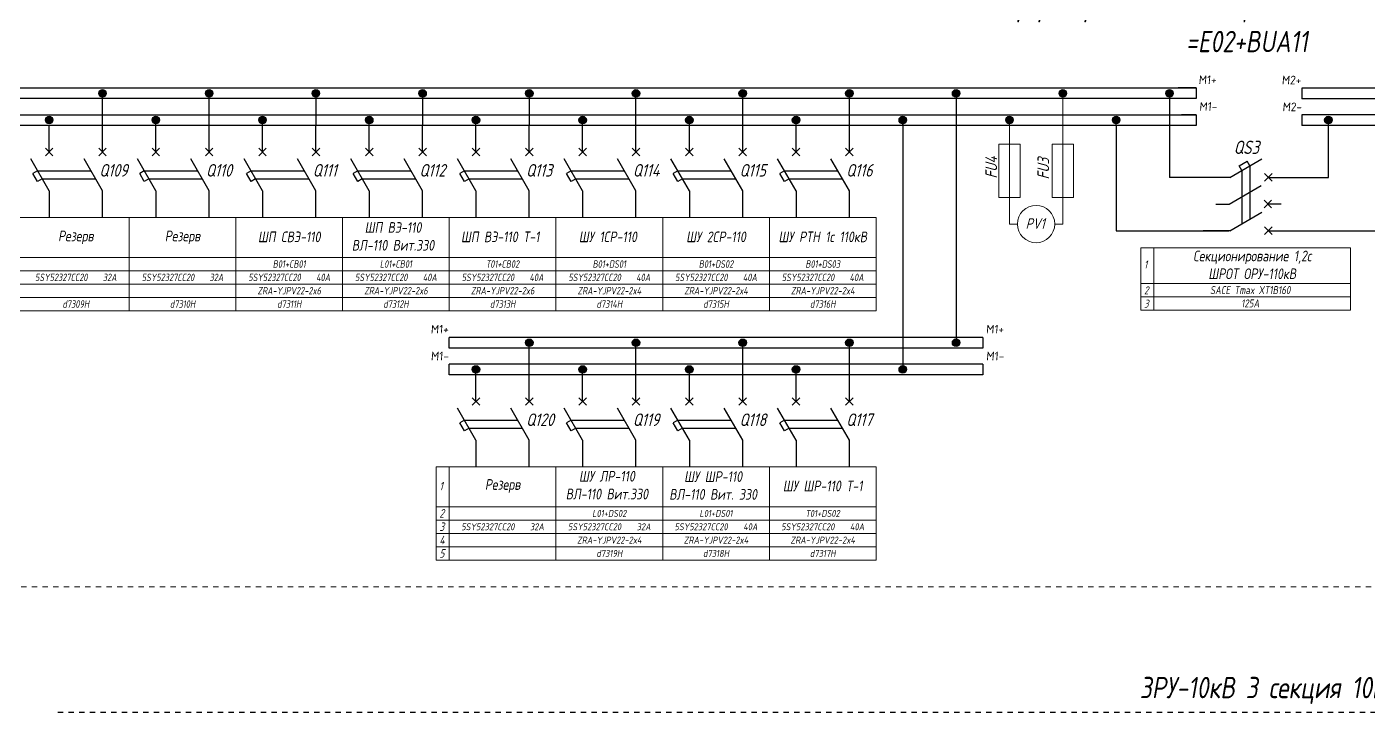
# Model space of a CAD drawing. Header units: millimetres. Extents: x 2704 to 4357, y 2919 to 4427.
# Drawn here: x 3236.1 to 3487.6, y 3059 to 3187.4 of the extents above; entities that cross this region are included whole.
import ezdxf

# ---------------------------------------------------------------- set-up
doc = ezdxf.new("R2010")
doc.units = ezdxf.units.MM
doc.linetypes.add('JIS_02_1.0', pattern=[2, 1, -1])
doc.styles.add('eskdw', font='', dxfattribs={"oblique": 10})
doc.styles.get("Standard").update_dxf_attribs({"font": '', "oblique": 10, "height": 2.5})
doc.styles.add('Гост', font='', dxfattribs={"oblique": 10, "height": 1.4})
doc.styles.add('Шины', font='', dxfattribs={"oblique": 5, "height": 1.2})
doc.styles.get('eskdw').set_extended_font_data('GOST type A')
doc.styles.get('Standard').set_extended_font_data('GOST type A')
doc.styles.get('Гост').set_extended_font_data('GOST type A')
doc.styles.get('Шины').set_extended_font_data('GOST type B')

msp = doc.modelspace()

# ---------------------------------------------------------------- hatches: boundary and pattern name
for points in [[(3251.02, 3174.95, 1), (3249.62, 3174.95, 1)], [(3251.02, 3174.95, 1), (3249.62, 3174.95, 1)], [(3271.02, 3174.95, 1), (3269.62, 3174.95, 1)], [(3271.02, 3174.95, 1), (3269.62, 3174.95, 1)], [(3291.02, 3174.95, 1), (3289.62, 3174.95, 1)], [(3291.02, 3174.95, 1), (3289.62, 3174.95, 1)], [(3311.02, 3174.95, 1), (3309.62, 3174.95, 1)], [(3311.02, 3174.95, 1), (3309.62, 3174.95, 1)], [(3331.02, 3174.95, 1), (3329.62, 3174.95, 1)], [(3331.02, 3174.95, 1), (3329.62, 3174.95, 1)], [(3351.02, 3174.95, 1), (3349.62, 3174.95, 1)], [(3351.02, 3174.95, 1), (3349.62, 3174.95, 1)], [(3371.02, 3174.95, 1), (3369.62, 3174.95, 1)], [(3391.02, 3174.95, 1), (3389.62, 3174.95, 1)], [(3391.02, 3174.95, 1), (3389.62, 3174.95, 1)], [(3411.02, 3174.95, 1), (3409.62, 3174.95, 1)], [(3431.02, 3174.95, 1), (3429.62, 3174.95, 1)], [(3431.02, 3174.95, 1), (3429.62, 3174.95, 1)], [(3431.02, 3174.95, 1), (3429.62, 3174.95, 1)], [(3451.02, 3174.95, 1), (3449.62, 3174.95, 1)], [(3241.02, 3169.95, 1), (3239.62, 3169.95, 1)], [(3241.02, 3169.95, 1), (3239.62, 3169.95, 1)], [(3241.02, 3169.95, 1), (3239.62, 3169.95, 1)], [(3261.02, 3169.95, 1), (3259.62, 3169.95, 1)], [(3261.02, 3169.95, 1), (3259.62, 3169.95, 1)], [(3261.02, 3169.95, 1), (3259.62, 3169.95, 1)], [(3281.02, 3169.95, 1), (3279.62, 3169.95, 1)], [(3281.02, 3169.95, 1), (3279.62, 3169.95, 1)], [(3281.02, 3169.95, 1), (3279.62, 3169.95, 1)], [(3301.02, 3169.95, 1), (3299.62, 3169.95, 1)], [(3301.02, 3169.95, 1), (3299.62, 3169.95, 1)], [(3321.02, 3169.95, 1), (3319.62, 3169.95, 1)], [(3321.02, 3169.95, 1), (3319.62, 3169.95, 1)], [(3341.02, 3169.95, 1), (3339.62, 3169.95, 1)], [(3341.02, 3169.95, 1), (3339.62, 3169.95, 1)], [(3361.02, 3169.95, 1), (3359.62, 3169.95, 1)], [(3361.02, 3169.95, 1), (3359.62, 3169.95, 1)], [(3381.02, 3169.95, 1), (3379.62, 3169.95, 1)], [(3381.02, 3169.95, 1), (3379.62, 3169.95, 1)], [(3401.02, 3169.95, 1), (3399.62, 3169.95, 1)], [(3421.02, 3169.95, 1), (3419.62, 3169.95, 1)], [(3421.02, 3169.95, 1), (3419.62, 3169.95, 1)], [(3421.02, 3169.95, 1), (3419.62, 3169.95, 1)], [(3421.02, 3169.95, 1), (3419.62, 3169.95, 1)], [(3441.02, 3169.95, 1), (3439.62, 3169.95, 1)], [(3441.02, 3169.95, 1), (3439.62, 3169.95, 1)], [(3480.81, 3169.95, 1), (3479.41, 3169.95, 1)], [(3480.81, 3169.95, 1), (3479.41, 3169.95, 1)], [(3331.02, 3128.21, 1), (3329.62, 3128.21, 1)], [(3351.02, 3128.21, 1), (3349.62, 3128.21, 1)], [(3371.02, 3128.21, 1), (3369.62, 3128.21, 1)], [(3391.02, 3128.21, 1), (3389.62, 3128.21, 1)], [(3411.02, 3128.21, 1), (3409.62, 3128.21, 1)], [(3321.02, 3123.21, 1), (3319.62, 3123.21, 1)], [(3341.02, 3123.21, 1), (3339.62, 3123.21, 1)], [(3361.02, 3123.21, 1), (3359.62, 3123.21, 1)], [(3381.02, 3123.21, 1), (3379.62, 3123.21, 1)], [(3401.02, 3123.21, 1), (3399.62, 3123.21, 1)]]:
    msp.add_hatch(color=256).paths.add_polyline_path(points)

# ---------------------------------------------------------------- linework, layer by layer
for p, q in [((3075.33, 3175.96), (3455.32, 3175.96)), ((3455.32, 3175.96), (3451.97, 3175.96)), ((3455.32, 3175.96), (3455.32, 3173.96)), ((3855.1, 3175.95), (3475.11, 3175.95)), ((3475.11, 3175.95), (3475.11, 3173.95)), ((3455.32, 3173.96), (3075.33, 3173.96)), ((3250.32, 3168.95), (3250.32, 3174.95)), ((3250.32, 3168.95), (3250.32, 3174.95)), ((3250.32, 3168.95), (3250.32, 3174.95)), ((3270.32, 3168.95), (3270.32, 3174.95)), ((3270.32, 3168.95), (3270.32, 3174.95)), ((3270.32, 3168.95), (3270.32, 3174.95)), ((3290.32, 3174.95), (3290.32, 3168.95)), ((3310.32, 3174.95), (3310.32, 3168.95)), ((3330.32, 3174.95), (3330.32, 3168.95)), ((3350.32, 3168.95), (3350.32, 3174.95)), ((3350.32, 3168.95), (3350.32, 3174.95)), ((3350.32, 3168.95), (3350.32, 3174.95)), ((3370.32, 3168.95), (3370.32, 3174.95)), ((3370.32, 3168.95), (3370.32, 3174.95)), ((3370.32, 3168.95), (3370.32, 3174.95)), ((3390.32, 3168.95), (3390.32, 3174.95)), ((3390.32, 3168.95), (3390.32, 3174.95)), ((3390.32, 3168.95), (3390.32, 3174.95)), ((3410.32, 3174.95), (3410.32, 3128.21)), ((3450.32, 3174.95), (3450.32, 3159.21)), ((3455.32, 3173.96), (3451.97, 3173.96)), ((3855.1, 3173.95), (3475.11, 3173.95)), ((3075.33, 3170.96), (3455.32, 3170.96)), ((3455.32, 3170.96), (3452.55, 3170.96)), ((3455.32, 3170.96), (3455.32, 3168.96)), ((3455.32, 3170.96), (3455.32, 3168.96)), ((3855.1, 3170.95), (3475.11, 3170.95)), ((3475.11, 3170.95), (3475.11, 3168.95)), ((3455.32, 3168.96), (3075.33, 3168.96)), ((3240.32, 3163.95), (3240.32, 3168.95)), ((3250.32, 3163.95), (3250.32, 3168.95)), ((3250.32, 3163.95), (3250.32, 3168.95)), ((3260.32, 3163.95), (3260.32, 3169.95)), ((3270.32, 3163.95), (3270.32, 3168.95)), ((3270.32, 3163.95), (3270.32, 3168.95)), ((3280.32, 3163.95), (3280.32, 3169.95)), ((3280.32, 3168.95), (3280.32, 3169.95)), ((3280.32, 3168.95), (3280.32, 3169.95)), ((3290.32, 3163.95), (3290.32, 3168.95)), ((3290.32, 3163.95), (3290.32, 3168.95)), ((3300.32, 3163.95), (3300.32, 3169.95)), ((3300.32, 3168.95), (3300.32, 3169.95)), ((3300.32, 3168.95), (3300.32, 3169.95)), ((3310.32, 3163.95), (3310.32, 3168.95)), ((3310.32, 3163.95), (3310.32, 3168.95)), ((3320.32, 3168.95), (3320.32, 3169.95)), ((3320.32, 3168.95), (3320.32, 3169.95)), ((3320.32, 3163.95), (3320.32, 3168.95)), ((3330.32, 3163.95), (3330.32, 3168.95)), ((3330.32, 3163.95), (3330.32, 3168.95)), ((3340.32, 3168.95), (3340.32, 3169.95)), ((3340.32, 3168.95), (3340.32, 3169.95)), ((3340.32, 3163.95), (3340.32, 3168.95)), ((3350.32, 3163.95), (3350.32, 3168.95)), ((3350.32, 3163.95), (3350.32, 3168.95)), ((3360.32, 3168.95), (3360.32, 3169.95)), ((3360.32, 3168.95), (3360.32, 3169.95)), ((3360.32, 3163.95), (3360.32, 3168.95)), ((3370.32, 3163.95), (3370.32, 3168.95)), ((3370.32, 3163.95), (3370.32, 3168.95)), ((3380.32, 3168.95), (3380.32, 3169.95)), ((3380.32, 3168.95), (3380.32, 3169.95)), ((3380.32, 3168.95), (3380.32, 3169.25)), ((3380.32, 3163.95), (3380.32, 3168.95)), ((3390.32, 3163.95), (3390.32, 3168.95)), ((3390.32, 3163.95), (3390.32, 3168.95)), ((3400.32, 3168.95), (3400.32, 3169.95)), ((3400.32, 3168.95), (3400.32, 3169.95)), ((3400.32, 3169.95), (3400.32, 3123.21)), ((3420.32, 3168.95), (3420.32, 3169.95)), ((3420.32, 3168.95), (3420.32, 3169.95)), ((3420.32, 3168.95), (3420.32, 3169.95)), ((3440.32, 3168.95), (3440.32, 3169.95)), ((3440.32, 3168.95), (3440.32, 3169.95)), ((3440.32, 3168.95), (3440.32, 3149.21)), ((3455.32, 3168.96), (3452.55, 3168.96)), ((3855.1, 3168.95), (3475.11, 3168.95)), ((3480.11, 3159.21), (3480.11, 3169.95)), ((3480.11, 3168.95), (3480.11, 3169.95)), ((3480.11, 3168.95), (3480.11, 3169.95)), ((3239.62, 3163.24), (3241.03, 3164.66)), ((3241.03, 3163.24), (3239.62, 3164.66)), ((3249.62, 3163.24), (3251.03, 3164.66)), ((3251.03, 3163.24), (3249.62, 3164.66)), ((3259.62, 3163.24), (3261.03, 3164.66)), ((3261.03, 3163.24), (3259.62, 3164.66)), ((3269.62, 3163.24), (3271.03, 3164.66)), ((3271.03, 3163.24), (3269.62, 3164.66)), ((3279.62, 3163.24), (3281.03, 3164.66)), ((3281.03, 3163.24), (3279.62, 3164.66)), ((3289.62, 3163.24), (3291.03, 3164.66)), ((3291.03, 3163.24), (3289.62, 3164.66)), ((3299.62, 3163.24), (3301.03, 3164.66)), ((3301.03, 3163.24), (3299.62, 3164.66)), ((3309.62, 3163.24), (3311.03, 3164.66)), ((3311.03, 3163.24), (3309.62, 3164.66)), ((3319.61, 3163.24), (3321.03, 3164.66)), ((3321.03, 3163.24), (3319.61, 3164.66)), ((3329.61, 3163.24), (3331.03, 3164.66)), ((3331.03, 3163.24), (3329.61, 3164.66)), ((3339.61, 3163.24), (3341.03, 3164.66)), ((3341.03, 3163.24), (3339.61, 3164.66)), ((3349.61, 3163.24), (3351.03, 3164.66)), ((3351.03, 3163.24), (3349.61, 3164.66)), ((3359.61, 3163.24), (3361.03, 3164.66)), ((3361.03, 3163.24), (3359.61, 3164.66)), ((3369.61, 3163.24), (3371.03, 3164.66)), ((3371.03, 3163.24), (3369.61, 3164.66)), ((3379.61, 3163.24), (3381.03, 3164.66)), ((3381.03, 3163.24), (3379.61, 3164.66)), ((3389.61, 3163.24), (3391.03, 3164.66)), ((3391.03, 3163.24), (3389.61, 3164.66)), ((3240.32, 3156.71), (3236.86, 3162.71)), ((3238.16, 3160.46), (3237.29, 3159.96)), ((3238.16, 3160.46), (3248.16, 3160.46)), ((3250.32, 3156.71), (3246.86, 3162.71)), ((3247.72, 3161.21), (3247.72, 3161.21)), ((3260.32, 3156.71), (3256.86, 3162.71)), ((3258.16, 3160.46), (3257.29, 3159.96)), ((3258.16, 3160.46), (3268.16, 3160.46)), ((3270.32, 3156.71), (3266.86, 3162.71)), ((3267.72, 3161.21), (3267.72, 3161.21)), ((3280.32, 3156.71), (3276.86, 3162.71)), ((3278.16, 3160.46), (3277.29, 3159.96)), ((3278.16, 3160.46), (3288.16, 3160.46)), ((3290.32, 3156.71), (3286.86, 3162.71)), ((3287.72, 3161.21), (3287.72, 3161.21)), ((3300.32, 3156.71), (3296.86, 3162.71)), ((3298.16, 3160.46), (3297.29, 3159.96)), ((3298.16, 3160.46), (3308.16, 3160.46)), ((3310.32, 3156.71), (3306.86, 3162.71)), ((3307.72, 3161.21), (3307.72, 3161.21)), ((3320.32, 3156.71), (3316.86, 3162.71)), ((3318.16, 3160.46), (3317.29, 3159.96)), ((3318.16, 3160.46), (3328.16, 3160.46)), ((3330.32, 3156.71), (3326.86, 3162.71)), ((3327.72, 3161.21), (3327.72, 3161.21)), ((3340.32, 3156.71), (3336.86, 3162.71)), ((3338.16, 3160.46), (3337.29, 3159.96)), ((3338.16, 3160.46), (3348.16, 3160.46)), ((3350.32, 3156.71), (3346.86, 3162.71)), ((3347.72, 3161.21), (3347.72, 3161.21)), ((3360.32, 3156.71), (3356.86, 3162.71)), ((3358.16, 3160.46), (3357.29, 3159.96)), ((3358.16, 3160.46), (3368.16, 3160.46)), ((3370.32, 3156.71), (3366.86, 3162.71)), ((3367.72, 3161.21), (3367.72, 3161.21)), ((3380.32, 3156.71), (3376.86, 3162.71)), ((3378.16, 3160.46), (3377.29, 3159.96)), ((3378.16, 3160.46), (3388.16, 3160.46)), ((3390.32, 3156.71), (3386.86, 3162.71)), ((3387.72, 3161.21), (3387.72, 3161.21)), ((3461.6, 3159.21), (3467.6, 3162.68)), ((3463.35, 3161.38), (3464.85, 3162.25)), ((3463.85, 3160.51), (3463.35, 3161.38)), ((3463.85, 3160.51), (3463.85, 3150.51)), ((3465.35, 3161.38), (3464.85, 3162.25)), ((3465.35, 3161.38), (3465.35, 3151.38)), ((3466.1, 3161.81), (3466.1, 3161.81)), ((3466.1, 3161.81), (3466.1, 3161.81)), ((3238.16, 3158.46), (3237.29, 3159.96)), ((3239.02, 3158.96), (3238.16, 3158.46)), ((3239.02, 3158.96), (3249.02, 3158.96)), ((3258.16, 3158.46), (3257.29, 3159.96)), ((3259.02, 3158.96), (3258.16, 3158.46)), ((3259.02, 3158.96), (3269.02, 3158.96)), ((3278.16, 3158.46), (3277.29, 3159.96)), ((3279.02, 3158.96), (3278.16, 3158.46)), ((3279.02, 3158.96), (3289.02, 3158.96)), ((3298.16, 3158.46), (3297.29, 3159.96)), ((3299.02, 3158.96), (3298.16, 3158.46)), ((3299.02, 3158.96), (3309.02, 3158.96)), ((3318.16, 3158.46), (3317.29, 3159.96)), ((3319.02, 3158.96), (3318.16, 3158.46)), ((3319.02, 3158.96), (3329.02, 3158.96)), ((3338.16, 3158.46), (3337.29, 3159.96)), ((3339.02, 3158.96), (3338.16, 3158.46)), ((3339.02, 3158.96), (3349.02, 3158.96)), ((3358.16, 3158.46), (3357.29, 3159.96)), ((3359.02, 3158.96), (3358.16, 3158.46)), ((3359.02, 3158.96), (3369.02, 3158.96)), ((3378.16, 3158.46), (3377.29, 3159.96)), ((3379.02, 3158.96), (3378.16, 3158.46)), ((3379.02, 3158.96), (3389.02, 3158.96)), ((3456.6, 3159.21), (3450.32, 3159.21)), ((3461.6, 3159.21), (3456.6, 3159.21)), ((3468.13, 3159.92), (3469.54, 3158.51)), ((3468.13, 3158.51), (3469.54, 3159.92)), ((3468.83, 3159.21), (3473.83, 3159.21)), ((3472.56, 3159.21), (3477.56, 3159.21)), ((3477.56, 3159.21), (3480.11, 3159.21)), ((3240.32, 3156.71), (3240.32, 3151.71)), ((3250.32, 3151.71), (3250.32, 3156.71)), ((3260.32, 3156.71), (3260.32, 3151.71)), ((3270.32, 3151.71), (3270.32, 3156.71)), ((3280.32, 3156.71), (3280.32, 3151.71)), ((3290.32, 3151.71), (3290.32, 3156.71)), ((3300.32, 3156.71), (3300.32, 3151.71)), ((3310.32, 3151.71), (3310.32, 3156.71)), ((3320.32, 3156.71), (3320.32, 3151.71)), ((3330.32, 3151.71), (3330.32, 3156.71)), ((3340.32, 3156.71), (3340.32, 3151.71)), ((3350.32, 3151.71), (3350.32, 3156.71)), ((3360.32, 3156.71), (3360.32, 3151.71)), ((3370.32, 3151.71), (3370.32, 3156.71)), ((3380.32, 3156.71), (3380.32, 3151.71)), ((3390.32, 3151.71), (3390.32, 3156.71)), ((3461.51, 3154.21), (3467.51, 3157.68)), ((3459.01, 3154.21), (3461.51, 3154.21)), ((3468.04, 3154.92), (3469.45, 3153.51)), ((3468.04, 3153.51), (3469.45, 3154.92)), ((3471.25, 3154.21), (3468.75, 3154.21)), ((3461.6, 3149.21), (3467.6, 3152.68)), ((3466.1, 3151.81), (3466.1, 3151.81)), ((3440.32, 3149.21), (3461.43, 3149.21)), ((3461.6, 3149.21), (3456.6, 3149.21)), ((3468.13, 3149.92), (3469.54, 3148.51)), ((3468.13, 3148.51), (3469.54, 3149.92)), ((3468.83, 3149.21), (3473.83, 3149.21)), ((3468.83, 3149.21), (3473.83, 3149.21)), ((3472.56, 3149.21), (3487.56, 3149.21)), ((3487.56, 3149.21), (3490.11, 3149.21)), ((3415.32, 3129.21), (3315.33, 3129.21)), ((3315.33, 3127.21), (3315.33, 3129.21)), ((3330.32, 3122.21), (3330.32, 3128.21)), ((3330.32, 3122.21), (3330.32, 3128.21)), ((3330.32, 3122.21), (3330.32, 3128.21)), ((3330.32, 3122.21), (3330.32, 3128.21)), ((3330.32, 3122.21), (3330.32, 3128.21)), ((3330.32, 3122.21), (3330.32, 3128.21)), ((3350.32, 3122.21), (3350.32, 3128.21)), ((3350.32, 3122.21), (3350.32, 3128.21)), ((3350.32, 3122.21), (3350.32, 3128.21)), ((3370.32, 3122.21), (3370.32, 3128.21)), ((3370.32, 3122.21), (3370.32, 3128.21)), ((3370.32, 3122.21), (3370.32, 3128.21)), ((3390.32, 3122.21), (3390.32, 3128.21)), ((3390.32, 3122.21), (3390.32, 3128.21)), ((3390.32, 3122.21), (3390.32, 3128.21)), ((3415.32, 3129.21), (3415.32, 3127.21)), ((3415.32, 3127.21), (3315.33, 3127.21)), ((3415.32, 3124.21), (3315.33, 3124.21)), ((3315.33, 3122.21), (3315.33, 3124.21)), ((3320.32, 3122.21), (3320.32, 3123.21)), ((3320.32, 3122.21), (3320.32, 3123.21)), ((3340.32, 3122.21), (3340.32, 3123.21)), ((3340.32, 3122.21), (3340.32, 3123.21)), ((3360.32, 3122.21), (3360.32, 3123.21)), ((3360.32, 3122.21), (3360.32, 3123.21)), ((3380.32, 3122.21), (3380.32, 3123.21)), ((3380.32, 3122.21), (3380.32, 3123.21)), ((3415.32, 3124.21), (3415.32, 3122.21)), ((3415.32, 3122.21), (3315.33, 3122.21)), ((3415.32, 3122.21), (3315.33, 3122.21)), ((3320.32, 3117.21), (3320.32, 3122.21)), ((3330.32, 3117.21), (3330.32, 3122.21)), ((3330.32, 3117.21), (3330.32, 3122.21)), ((3340.32, 3117.21), (3340.32, 3122.21)), ((3350.32, 3117.21), (3350.32, 3122.21)), ((3350.32, 3117.21), (3350.32, 3122.21)), ((3360.32, 3117.21), (3360.32, 3122.21)), ((3370.32, 3117.21), (3370.32, 3122.21)), ((3370.32, 3117.21), (3370.32, 3122.21)), ((3380.32, 3117.21), (3380.32, 3122.21)), ((3390.32, 3117.21), (3390.32, 3122.21)), ((3390.32, 3117.21), (3390.32, 3122.21)), ((3319.62, 3116.5), (3321.03, 3117.91)), ((3321.03, 3116.5), (3319.62, 3117.91)), ((3329.62, 3116.5), (3331.03, 3117.91)), ((3331.03, 3116.5), (3329.62, 3117.91)), ((3339.62, 3116.5), (3341.03, 3117.91)), ((3341.03, 3116.5), (3339.62, 3117.91)), ((3349.62, 3116.5), (3351.03, 3117.91)), ((3351.03, 3116.5), (3349.62, 3117.91)), ((3359.62, 3116.5), (3361.03, 3117.91)), ((3361.03, 3116.5), (3359.62, 3117.91)), ((3369.62, 3116.5), (3371.03, 3117.91)), ((3371.03, 3116.5), (3369.62, 3117.91)), ((3379.62, 3116.5), (3381.03, 3117.91)), ((3381.03, 3116.5), (3379.62, 3117.91)), ((3389.62, 3116.5), (3391.03, 3117.91)), ((3391.03, 3116.5), (3389.62, 3117.91)), ((3320.32, 3109.97), (3316.86, 3115.97)), ((3330.32, 3109.97), (3326.86, 3115.97)), ((3340.32, 3109.97), (3336.86, 3115.97)), ((3350.32, 3109.97), (3346.86, 3115.97)), ((3360.32, 3109.97), (3356.86, 3115.97)), ((3370.32, 3109.97), (3366.86, 3115.97)), ((3380.32, 3109.97), (3376.86, 3115.97)), ((3390.32, 3109.97), (3386.86, 3115.97)), ((3318.16, 3113.72), (3317.29, 3113.22)), ((3318.16, 3111.72), (3317.29, 3113.22)), ((3318.16, 3113.72), (3328.16, 3113.72)), ((3327.73, 3114.47), (3327.73, 3114.47)), ((3338.16, 3113.72), (3337.29, 3113.22)), ((3338.16, 3111.72), (3337.29, 3113.22)), ((3338.16, 3113.72), (3348.16, 3113.72)), ((3347.73, 3114.47), (3347.73, 3114.47)), ((3358.16, 3113.72), (3357.29, 3113.22)), ((3358.16, 3111.72), (3357.29, 3113.22)), ((3358.16, 3113.72), (3368.16, 3113.72)), ((3367.73, 3114.47), (3367.73, 3114.47)), ((3378.16, 3113.72), (3377.29, 3113.22)), ((3378.16, 3111.72), (3377.29, 3113.22)), ((3378.16, 3113.72), (3388.16, 3113.72)), ((3387.73, 3114.47), (3387.73, 3114.47)), ((3319.03, 3112.22), (3318.16, 3111.72)), ((3319.03, 3112.22), (3329.03, 3112.22)), ((3339.03, 3112.22), (3338.16, 3111.72)), ((3339.03, 3112.22), (3349.03, 3112.22)), ((3359.03, 3112.22), (3358.16, 3111.72)), ((3359.03, 3112.22), (3369.03, 3112.22)), ((3379.03, 3112.22), (3378.16, 3111.72)), ((3379.03, 3112.22), (3389.03, 3112.22)), ((3320.32, 3109.97), (3320.32, 3104.97)), ((3330.32, 3104.97), (3330.32, 3109.97)), ((3340.32, 3109.97), (3340.32, 3104.97)), ((3350.32, 3104.97), (3350.32, 3109.97)), ((3360.32, 3109.97), (3360.32, 3104.97)), ((3370.32, 3104.97), (3370.32, 3109.97)), ((3380.32, 3109.97), (3380.32, 3104.97)), ((3390.32, 3104.97), (3390.32, 3109.97))]:
    msp.add_line(p, q)
at = {"lineweight": 15}
for p, q in [((3430.32, 3174.95), (3430.32, 3160.72)), ((3420.32, 3170.46), (3420.32, 3150.72)), ((3420.32, 3170.46), (3420.32, 3165.46)), ((3420.32, 3170.46), (3420.32, 3165.46)), ((3430.32, 3170.46), (3430.32, 3165.46)), ((3430.32, 3170.46), (3430.32, 3165.46)), ((3430.32, 3165.46), (3430.32, 3170.46)), ((3430.32, 3170.46), (3430.32, 3165.46)), ((3420.32, 3169.95), (3420.32, 3165.46)), ((3422.32, 3165.46), (3418.32, 3165.46)), ((3418.32, 3165.46), (3418.32, 3155.46)), ((3420.32, 3165.46), (3420.32, 3155.46)), ((3422.32, 3155.46), (3422.32, 3165.46)), ((3432.32, 3165.46), (3428.32, 3165.46)), ((3428.32, 3165.46), (3428.32, 3155.46)), ((3430.32, 3165.46), (3430.32, 3155.46)), ((3432.32, 3165.46), (3432.32, 3155.46)), ((3418.32, 3155.46), (3422.32, 3155.46)), ((3420.32, 3150.46), (3420.32, 3155.46)), ((3428.32, 3155.46), (3432.32, 3155.46)), ((3430.32, 3150.46), (3430.32, 3155.46)), ((3420.32, 3150.46), (3421.82, 3150.46)), ((3430.32, 3150.46), (3428.82, 3150.46)), ((3429.32, 3150.46), (3429.32, 3150.46))]:
    msp.add_line(p, q, dxfattribs=at)
at = {"lineweight": 9}
for p, q in [((3075.32, 3151.71), (3395.32, 3151.71)), ((3255.32, 3136.71), (3255.32, 3151.71)), ((3255.32, 3151.71), (3255.32, 3136.71)), ((3255.32, 3151.71), (3255.32, 3136.71)), ((3255.32, 3151.71), (3255.32, 3136.71)), ((3255.32, 3151.71), (3255.32, 3134.21)), ((3275.32, 3151.71), (3275.32, 3134.21)), ((3295.32, 3151.71), (3295.32, 3134.21)), ((3315.32, 3151.71), (3315.32, 3134.21)), ((3315.32, 3151.71), (3315.32, 3134.21)), ((3335.32, 3151.71), (3335.32, 3134.21)), ((3355.32, 3151.71), (3355.32, 3134.21)), ((3375.32, 3151.71), (3375.32, 3134.21)), ((3395.32, 3151.71), (3395.32, 3134.21)), ((3444.94, 3146), (3447.39, 3146)), ((3444.94, 3146), (3484.26, 3146)), ((3444.94, 3146), (3444.94, 3142.66)), ((3447.39, 3146), (3447.39, 3134.33)), ((3484.26, 3146), (3484.26, 3134.33)), ((3072.88, 3144.21), (3255.32, 3144.21)), ((3255.32, 3144.21), (3395.32, 3144.21)), ((3075.32, 3141.71), (3255.32, 3141.71)), ((3255.32, 3141.71), (3395.32, 3141.71)), ((3444.94, 3142.66), (3444.94, 3134.33)), ((3447.39, 3142.66), (3447.39, 3136.83)), ((3484.26, 3142.66), (3484.26, 3139.33)), ((3075.32, 3139.21), (3255.32, 3139.21)), ((3255.32, 3139.21), (3395.32, 3139.21)), ((3444.94, 3139.33), (3447.39, 3139.33)), ((3447.39, 3139.33), (3448.07, 3139.33)), ((3448.07, 3139.33), (3484.26, 3139.33)), ((3075.32, 3136.71), (3255.32, 3136.71)), ((3255.32, 3136.71), (3395.32, 3136.71)), ((3444.94, 3136.83), (3447.39, 3136.83)), ((3447.39, 3136.83), (3448.07, 3136.83)), ((3448.07, 3136.83), (3484.26, 3136.83)), ((3075.32, 3134.21), (3255.32, 3134.21)), ((3255.32, 3134.21), (3395.32, 3134.21)), ((3444.94, 3134.33), (3447.39, 3134.33)), ((3447.39, 3134.33), (3484.26, 3134.33)), ((3312.88, 3104.97), (3312.88, 3087.47)), ((3312.88, 3104.97), (3312.88, 3087.47)), ((3312.88, 3104.97), (3312.88, 3087.47)), ((3312.88, 3104.97), (3312.88, 3087.47)), ((3315.32, 3104.97), (3312.88, 3104.97)), ((3315.32, 3104.97), (3395.32, 3104.97)), ((3315.32, 3104.97), (3315.32, 3087.47)), ((3315.32, 3104.97), (3315.32, 3087.47)), ((3335.32, 3104.97), (3335.32, 3087.47)), ((3355.32, 3104.97), (3355.32, 3087.47)), ((3355.32, 3104.97), (3355.32, 3087.47)), ((3375.32, 3104.97), (3375.32, 3087.47)), ((3375.32, 3104.97), (3375.32, 3087.47)), ((3395.32, 3104.97), (3395.32, 3087.47)), ((3315.32, 3097.47), (3312.88, 3097.47)), ((3315.32, 3097.47), (3395.32, 3097.47)), ((3315.32, 3094.97), (3312.88, 3094.97)), ((3315.32, 3092.47), (3312.88, 3092.47)), ((3315.32, 3094.97), (3395.32, 3094.97)), ((3315.32, 3092.47), (3395.32, 3092.47)), ((3315.32, 3089.97), (3312.88, 3089.97)), ((3315.32, 3089.97), (3395.32, 3089.97)), ((3315.32, 3087.47), (3312.88, 3087.47)), ((3315.32, 3087.47), (3395.32, 3087.47))]:
    msp.add_line(p, q, dxfattribs=at)
at = {"linetype": 'JIS_02_1.0', "lineweight": 15}
msp.add_line((3866.09, 3082.48), (3064.33, 3082.48), dxfattribs=at)
at = {"linetype": 'JIS_02_1.0'}
msp.add_line((3241.97, 3058.97), (3688.73, 3058.97), dxfattribs=at)
for centre in [(3250.32, 3174.95), (3250.32, 3174.95), (3270.32, 3174.95), (3270.32, 3174.95), (3290.32, 3174.95), (3290.32, 3174.95), (3310.32, 3174.95), (3310.32, 3174.95), (3330.32, 3174.95), (3330.32, 3174.95), (3350.32, 3174.95), (3350.32, 3174.95), (3370.32, 3174.95), (3390.32, 3174.95), (3390.32, 3174.95), (3410.32, 3174.95), (3430.32, 3174.95), (3430.32, 3174.95), (3430.32, 3174.95), (3450.32, 3174.95), (3240.32, 3169.95), (3240.32, 3169.95), (3240.32, 3169.95), (3260.32, 3169.95), (3260.32, 3169.95), (3260.32, 3169.95), (3280.32, 3169.95), (3280.32, 3169.95), (3280.32, 3169.95), (3300.32, 3169.95), (3300.32, 3169.95), (3320.32, 3169.95), (3320.32, 3169.95), (3340.32, 3169.95), (3340.32, 3169.95), (3360.32, 3169.95), (3360.32, 3169.95), (3380.32, 3169.95), (3380.32, 3169.95), (3400.32, 3169.95), (3420.32, 3169.95), (3420.32, 3169.95), (3420.32, 3169.95), (3420.32, 3169.95), (3440.32, 3169.95), (3440.32, 3169.95), (3480.1, 3169.95), (3480.11, 3169.95), (3480.11, 3169.95), (3330.32, 3128.21), (3350.32, 3128.21), (3370.32, 3128.21), (3390.32, 3128.21), (3410.32, 3128.21), (3320.32, 3123.21), (3340.32, 3123.21), (3360.32, 3123.21), (3380.32, 3123.21), (3400.32, 3123.21)]:
    msp.add_circle(centre, 0.7)
at = {"lineweight": 15}
msp.add_circle((3425.32, 3150.46), 3.5, dxfattribs=at)

# ---------------------------------------------------------------- texts
at = {"style": 'eskdw', "oblique": 15}
for s, height, p in [('QS3', 2.5, (3462.34, 3163.59)), ('Q109', 2.355, (3249.72, 3159.35)), ('Q110', 2.355, (3269.72, 3159.35)), ('Q111', 2.355, (3289.72, 3159.35)), ('Q112', 2.355, (3309.72, 3159.35)), ('Q113', 2.355, (3329.72, 3159.35)), ('Q114', 2.355, (3349.72, 3159.35)), ('Q115', 2.355, (3369.72, 3159.35)), ('Q116', 2.355, (3389.72, 3159.35)), ('Q120', 2.355, (3329.72, 3112.6)), ('Q119', 2.355, (3349.72, 3112.6)), ('Q118', 2.355, (3369.72, 3112.6)), ('Q117', 2.355, (3389.72, 3112.6))]:
    msp.add_text(s, height=height, dxfattribs=at).set_placement(p)
at = {"color": 0, "lineweight": 15, "style": 'eskdw', "oblique": 15}
for s, p in [('FU4', (3418.02, 3158.98)), ('FU3', (3427.77, 3158.81))]:
    msp.add_text(s, height=2.2, rotation=90, dxfattribs=at).set_placement(p)
at = {"lineweight": 15, "style": 'eskdw', "oblique": 15}
msp.add_text('PV1', height=2, dxfattribs=at).set_placement((3423.35, 3149.55))
at = {"lineweight": 9, "oblique": 15}
for s, height, style, p in [('1', 1.5, 'eskdw', (3445.53, 3142.13)), ('2', 1.5, 'eskdw', (3445.53, 3137.28)), ('3', 1.5, 'eskdw', (3445.53, 3134.78)), ('1', 1.6, 'eskdw', (3313.46, 3100.55)), ('2', 1.6, 'Гост', (3313.46, 3095.43)), ('3', 1.6, 'Гост', (3313.46, 3092.93)), ('4', 1.6, 'Гост', (3313.46, 3090.43)), ('5', 1.6, 'Гост', (3313.46, 3087.93))]:
    msp.add_text(s, height=height, dxfattribs=dict(at, style=style)).set_placement(p)
at = {"insert": (3464.85, 3188), "char_height": 4, "attachment_point": 5, "style": 'Гост'}
msp.add_mtext_dynamic_manual_height_columns('Шкаф распределения оперативного тока ОРУ-110кВ =Е02+BUA11', width=112.3099, gutter_width=7, heights=[0], dxfattribs=at)
at = {"lineweight": 9}
for s, width, insert, char_height, attachment_point, style in [(' {\\H1.0833x;М1+}', 3.866, (3455.75, 3178.31), 1.5, 1, 'Шины'), (' {\\H1.0833x;М2+}', 3.866, (3471.34, 3178.26), 1.5, 1, 'Шины'), (' {\\H1.0833x;М1-}', 3.866, (3455.88, 3173.31), 1.5, 1, 'Шины'), (' {\\H1.0833x;М2-}', 3.866, (3471.47, 3173.23), 1.5, 1, 'Шины'), ('Секционирование 1,2с \\PШРОТ ОРУ-110кВ', 44.6383, (3465.82, 3142.81), 2, 5, 'Гост'), (' {\\H1.0833x;М1+}', 3.866, (3311.82, 3131.56), 1.5, 1, 'Шины'), (' {\\H1.0833x;М1+}', 3.866, (3415.9, 3131.57), 1.5, 1, 'Шины'), (' {\\H1.0833x;М1-}', 3.866, (3311.84, 3126.53), 1.5, 1, 'Шины'), (' {\\H1.0833x;М1-}', 3.866, (3415.93, 3126.53), 1.5, 1, 'Шины')]:
    msp.add_mtext_dynamic_manual_height_columns(s, width=width, gutter_width=6, heights=[0], dxfattribs=dict(at, insert=insert, char_height=char_height, attachment_point=attachment_point, style=style))
at = {"lineweight": 9, "char_height": 2, "width": 20, "attachment_point": 5, "style": 'Гост'}
for s, insert in [('\\pl-0.9;ШП ВЭ-110 \\PВЛ-110 Вит.330', (3305.23, 3148.15)), ('{\\fGOST 2.304 type A|b0|i0|c204|p34;Резерв}', (3245.32, 3147.95)), ('{\\fGOST 2.304 type A|b0|i0|c204|p34;Резерв}', (3265.32, 3147.95)), ('ШП СВЭ-110', (3285.32, 3148.06)), ('\\pl-0.9;ШП ВЭ-110 Т-1', (3325.32, 3148.06)), ('\\pl-0.54;{\\fGOST 2.304 type A|b0|i0|c204|p34;ШУ} 1{\\fGOST 2.304 type A|b0|i0|c204|p34;СР}-110', (3345.32, 3148.06)), ('{\\fGOST 2.304 type A|b0|i0|c204|p34;ШУ} 2{\\fGOST 2.304 type A|b0|i0|c204|p34;СР}-110', (3365.32, 3148.06)), ('{\\fGOST type A|b0|i0|c204|p34;ШУ\\fGOST type A|b0|i0|c0|p34; \\fGOST type A|b0|i0|c204|p34;РТН\\fGOST type A|b0|i0|c0|p34; 1\\fGOST type A|b0|i0|c204|p34;с\\fGOST type A|b0|i0|c0|p34; 110\\fGOST type A|b0|i0|c204|p34;кВ}', (3385.32, 3148.06)), ('Резерв', (3325.32, 3101.37)), ('\\pl-0.9;ШУ ЛР-110 \\PВЛ-110 Вит.330', (3345.32, 3101.52)), ('\\pl-0.9;ШУ ШР-110 \\PВЛ-110 Вит. 330', (3365.23, 3101.46)), ('ШУ ШР-110 Т-1', (3385.32, 3101.37))]:
    msp.add_mtext(s, dxfattribs=dict(at, insert=insert))
at = {"lineweight": 9, "attachment_point": 5}
for s, insert, char_height, width in [('{\\fGOST 2.304 type A|b0|i0|c204|p34;B01+CB01}', (3285.32, 3142.96), 1.4, 20), ('{\\fGOST 2.304 type A|b0|i0|c204|p34;L01+CB01}', (3305.32, 3142.96), 1.4, 20), ('{\\fGOST 2.304 type A|b0|i0|c204|p34;Т01+CB02}', (3325.32, 3142.96), 1.4, 20), ('{\\fGOST 2.304 type A|b0|i0|c204|p34;B01+DS01}', (3345.32, 3142.96), 1.4, 20), ('{\\fGOST 2.304 type A|b0|i0|c204|p34;B01+DS02}', (3365.32, 3142.96), 1.4, 20), ('{\\fGOST 2.304 type A|b0|i0|c204|p34;B01+DS03}', (3385.32, 3142.96), 1.4, 20), ('{\\fGOST 2.304 type A|b0|i0|c204|p34;5SY52327CC20    32А}', (3245.32, 3140.46), 1.4, 20), ('{\\fGOST 2.304 type A|b0|i0|c204|p34;5SY52327CC20    32А}', (3265.32, 3140.46), 1.4, 20), ('{\\fGOST 2.304 type A|b0|i0|c204|p34;5SY52327CC20    40А}', (3285.32, 3140.46), 1.4, 20), ('{\\fGOST 2.304 type A|b0|i0|c204|p34;5SY52327CC20    40А}', (3305.32, 3140.46), 1.4, 20), ('{\\fGOST 2.304 type A|b0|i0|c204|p34;5SY52327CC20    40А}', (3325.32, 3140.46), 1.4, 20), ('{\\fGOST 2.304 type A|b0|i0|c204|p34;5SY52327CC20    40А}', (3345.32, 3140.46), 1.4, 20), ('{\\fGOST 2.304 type A|b0|i0|c204|p34;5SY52327CC20    40А}', (3365.32, 3140.46), 1.4, 20), ('{\\fGOST 2.304 type A|b0|i0|c204|p34;5SY52327CC20    40А}', (3385.32, 3140.46), 1.4, 20), ('{\\fGOST 2.304 type A|b0|i0|c204|p34;ZRA-YJPV22-2x6}', (3285.32, 3137.96), 1.4, 20), ('{\\fGOST 2.304 type A|b0|i0|c204|p34;ZRA-YJPV22-2x6}', (3305.32, 3137.96), 1.4, 20), ('{\\fGOST 2.304 type A|b0|i0|c204|p34;ZRA-YJPV22-2x6}', (3325.32, 3137.96), 1.4, 20), ('{\\fGOST 2.304 type A|b0|i0|c204|p34;ZRA-YJPV22-2x4}', (3345.32, 3137.96), 1.4, 20), ('{\\fGOST 2.304 type A|b0|i0|c204|p34;ZRA-YJPV22-2x4}', (3365.32, 3137.96), 1.4, 20), ('{\\fGOST 2.304 type A|b0|i0|c204|p34;ZRA-YJPV22-2x4}', (3385.32, 3137.96), 1.4, 20), ('{\\fGOST 2.304 type A|b0|i0|c0|p34;SACE Tmax XT1B160 }', (3465.45, 3138.08), 1.5, 20), ('{\\fGOST 2.304 type A|b0|i0|c204|p34;d7309H}', (3245.32, 3135.46), 1.4, 20), ('{\\fGOST 2.304 type A|b0|i0|c204|p34;d7310H}', (3265.32, 3135.46), 1.4, 20), ('{\\fGOST 2.304 type A|b0|i0|c204|p34;d7311H}', (3285.32, 3135.46), 1.4, 20), ('{\\fGOST 2.304 type A|b0|i0|c204|p34;d7312H}', (3305.32, 3135.46), 1.4, 20), ('{\\fGOST 2.304 type A|b0|i0|c204|p34;d7313H}', (3325.32, 3135.46), 1.4, 20), ('{\\fGOST 2.304 type A|b0|i0|c204|p34;d7314H}', (3345.32, 3135.46), 1.4, 20), ('{\\fGOST 2.304 type A|b0|i0|c204|p34;d7315H}', (3365.32, 3135.46), 1.4, 20), ('{\\fGOST 2.304 type A|b0|i0|c204|p34;d7316H}', (3385.32, 3135.46), 1.4, 20), ('{\\fGOST 2.304 type A|b0|i0|c0|p34;125\\fGOST 2.304 type A|b0|i0|c204|p34;А}', (3465.45, 3135.58), 1.5, 20), ('{\\fGOST 2.304 type A|b0|i0|c204|p34;L01+DS02}', (3345.32, 3096.22), 1.3, 20), ('{\\fGOST 2.304 type A|b0|i0|c204|p34;L01+DS01}', (3365.32, 3096.22), 1.3, 20), ('{\\fGOST 2.304 type A|b0|i0|c204|p34;Т01+DS02}', (3385.32, 3096.22), 1.3, 20), ('{\\fGOST 2.304 type A|b0|i0|c204|p34;5SY52327CC20    32А}', (3325.32, 3093.72), 1.3, 20), ('{\\fGOST 2.304 type A|b0|i0|c204|p34;5SY52327CC20    32А}', (3345.32, 3093.72), 1.3, 20), ('{\\fGOST 2.304 type A|b0|i0|c204|p34;5SY52327CC20    40А}', (3365.32, 3093.72), 1.3, 20), ('{\\fGOST 2.304 type A|b0|i0|c204|p34;5SY52327CC20    40А}', (3385.32, 3093.72), 1.3, 20), ('{\\fGOST 2.304 type A|b0|i0|c204|p34;ZRA-YJPV22-2x4}', (3345.32, 3091.22), 1.3, 20), ('{\\fGOST 2.304 type A|b0|i0|c204|p34;ZRA-YJPV22-2x4}', (3365.32, 3091.22), 1.3, 20), ('{\\fGOST 2.304 type A|b0|i0|c204|p34;ZRA-YJPV22-2x4}', (3385.32, 3091.22), 1.3, 20), ('{\\fGOST 2.304 type A|b0|i0|c204|p34;d7319H}', (3345.32, 3088.72), 1.3, 20), ('{\\fGOST 2.304 type A|b0|i0|c204|p34;d7318H}', (3365.32, 3088.72), 1.3, 20), ('{\\fGOST 2.304 type A|b0|i0|c204|p34;d7317H}', (3385.32, 3088.72), 1.3, 20), ('ЗРУ-10кВ 3 секция 10кВ', (3468.96, 3063.04), 4, 68.386)]:
    msp.add_mtext(s, dxfattribs=dict(at, insert=insert, char_height=char_height, width=width))

doc.saveas('drawing.dxf')
